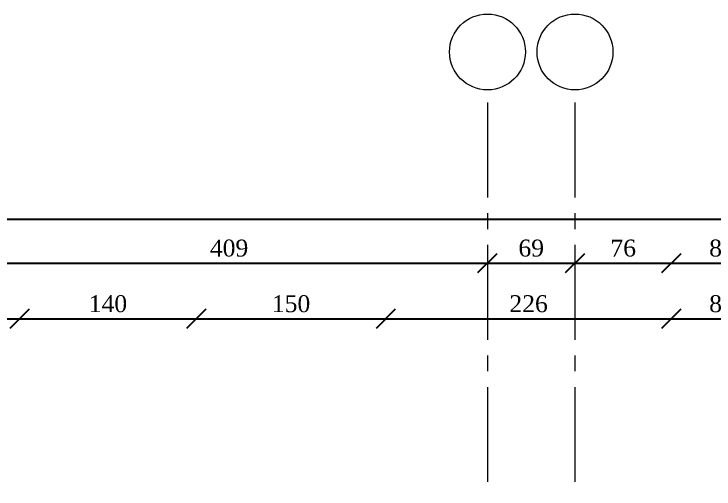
# Model space of a CAD drawing. Header units: millimetres. Extents: x 1373 to 40779, y 1939 to 6439.
# Drawn here: x 15080 to 15633, y 5071 to 5446 of the extents above; entities that cross this region are included whole.
import ezdxf

# ---------------------------------------------------------------- set-up
doc = ezdxf.new("R2010")
doc.units = ezdxf.units.MM
doc.linetypes.add('IMPORT-CENTER2', pattern=[112.5, 75, -12.5, 12.5, -12.5])
for name, color, linetype, lineweight in [('A-ANNO-DIMS', 211, 'Continuous', 18), ('S-GRID', 252, 'IMPORT-CENTER2', 5), ('S-GRID-IDEN', 1, 'Continuous', 18)]:
    doc.layers.add(name, color=color, linetype=linetype, lineweight=lineweight)
doc.styles.add('Times New Roman', font='times.ttf', dxfattribs={"height": 13.4})
doc.dimstyles.new('2_0_mm_-_Arial', dxfattribs={"dimscale": 30.48, "dimtxt": 14.029207, "dimasz": 0.492126, "dimexe": 0.328084, "dimexo": 0.625, "dimgap": 0.164042, "dimtad": 1, "dimdec": 0, "dimtxsty": 'Times New Roman', "dimblk1": 'OBLIQUE', "dimblk2": 'OBLIQUE', "dimsah": 1, "dimcen": 2.5, "dimdle": 0.328084, "dimazin": 3, "dimtfac": 1, "dimtix": 1, "dimtmove": 0, "dimatfit": 3, "dimfxl": 0.656168, "dimfxlon": 1, "dimtvp": 1, "dimarcsym": 2})

# ---------------------------------------------------------------- blocks, each defined once
blk = doc.blocks.new('Grid - 3_0mm mit Kreis-1799268-1_ NORMAL KAT')
at = {"layer": 'S-GRID-IDEN'}
blk.add_circle((0, 0), 0.3, dxfattribs=at)
blk = doc.blocks.new('_Oblique')
at = {"color": 0, "linetype": 'ByBlock', "lineweight": -2}
blk.add_line((-0.5, -0.5), (0.5, 0.5), dxfattribs=at)
blk = doc.blocks.new('*D17897')
at = {"layer": 'A-ANNO-DIMS', "color": 0, "lineweight": -2, "transparency": 16777216}
blk.add_line((15035.42, 5249.43), (15464.18, 5249.43), dxfattribs=at)
at = {"layer": 'Defpoints', "color": 0, "transparency": 16777216}
for p in [(15045.42, 5269.43), (15454.18, 5269.43), (15454.18, 5249.43)]:
    blk.add_point(p, dxfattribs=at)
at = {"layer": 'A-ANNO-DIMS', "color": 0, "lineweight": -2, "transparency": 16777216, "xscale": 15, "yscale": 15, "zscale": 15, "rotation": 180}
blk.add_blockref('_Oblique', (15045.42, 5249.43), dxfattribs=at)
at = {"layer": 'A-ANNO-DIMS', "color": 0, "lineweight": -2, "transparency": 16777216, "xscale": 15, "yscale": 15, "zscale": 15}
blk.add_blockref('_Oblique', (15454.18, 5249.43), dxfattribs=at)
at = {"layer": 'A-ANNO-DIMS', "color": 0, "transparency": 16777216, "insert": (15249.8, 5261.27), "char_height": 13.4, "width": 24.2866, "attachment_point": 5, "style": 'Times New Roman'}
blk.add_mtext('\\A1;409', dxfattribs=at)
blk = doc.blocks.new('*D17898')
at = {"layer": 'A-ANNO-DIMS', "color": 0, "lineweight": -2, "transparency": 16777216}
blk.add_line((15444.18, 5249.43), (15533.4, 5249.43), dxfattribs=at)
at = {"layer": 'Defpoints', "color": 0, "transparency": 16777216}
for p in [(15454.18, 5269.43), (15523.4, 5269.43), (15523.4, 5249.43)]:
    blk.add_point(p, dxfattribs=at)
at = {"layer": 'A-ANNO-DIMS', "color": 0, "lineweight": -2, "transparency": 16777216, "xscale": 15, "yscale": 15, "zscale": 15, "rotation": 180}
blk.add_blockref('_Oblique', (15454.18, 5249.43), dxfattribs=at)
at = {"layer": 'A-ANNO-DIMS', "color": 0, "lineweight": -2, "transparency": 16777216, "xscale": 15, "yscale": 15, "zscale": 15}
blk.add_blockref('_Oblique', (15523.4, 5249.43), dxfattribs=at)
at = {"layer": 'A-ANNO-DIMS', "color": 0, "transparency": 16777216, "insert": (15488.79, 5261.27), "char_height": 13.4, "width": 36.4299, "attachment_point": 5, "style": 'Times New Roman'}
blk.add_mtext('\\A1;69', dxfattribs=at)
blk = doc.blocks.new('*D17899')
at = {"layer": 'A-ANNO-DIMS', "color": 0, "lineweight": -2, "transparency": 16777216}
blk.add_line((15513.4, 5249.43), (15609.66, 5249.43), dxfattribs=at)
at = {"layer": 'Defpoints', "color": 0, "transparency": 16777216}
for p in [(15523.4, 5269.43), (15599.66, 5249.43), (15599.66, 5229.43)]:
    blk.add_point(p, dxfattribs=at)
at = {"layer": 'A-ANNO-DIMS', "color": 0, "lineweight": -2, "transparency": 16777216, "xscale": 15, "yscale": 15, "zscale": 15, "rotation": 180}
blk.add_blockref('_Oblique', (15523.4, 5249.43), dxfattribs=at)
at = {"layer": 'A-ANNO-DIMS', "color": 0, "lineweight": -2, "transparency": 16777216, "xscale": 15, "yscale": 15, "zscale": 15}
blk.add_blockref('_Oblique', (15599.66, 5249.43), dxfattribs=at)
at = {"layer": 'A-ANNO-DIMS', "color": 0, "transparency": 16777216, "insert": (15561.53, 5261.27), "char_height": 13.4, "width": 24.2866, "attachment_point": 5, "style": 'Times New Roman'}
blk.add_mtext('\\A1;76', dxfattribs=at)
blk = doc.blocks.new('*D17900')
at = {"layer": 'A-ANNO-DIMS', "color": 0, "lineweight": -2, "transparency": 16777216}
for p, q in [((15679.66, 5231.34), (15679.66, 5259.43)), ((15589.66, 5249.43), (15689.66, 5249.43))]:
    blk.add_line(p, q, dxfattribs=at)
at = {"layer": 'Defpoints', "color": 0, "transparency": 16777216}
for p in [(15679.66, 5249.43), (15599.66, 5229.43), (15679.66, 5229.43)]:
    blk.add_point(p, dxfattribs=at)
at = {"layer": 'A-ANNO-DIMS', "color": 0, "lineweight": -2, "transparency": 16777216, "xscale": 15, "yscale": 15, "zscale": 15, "rotation": 180}
blk.add_blockref('_Oblique', (15599.66, 5249.43), dxfattribs=at)
at = {"layer": 'A-ANNO-DIMS', "color": 0, "lineweight": -2, "transparency": 16777216, "xscale": 15, "yscale": 15, "zscale": 15}
blk.add_blockref('_Oblique', (15679.66, 5249.43), dxfattribs=at)
at = {"layer": 'A-ANNO-DIMS', "color": 0, "transparency": 16777216, "insert": (15639.66, 5261.25), "char_height": 13.4, "width": 36.4299, "attachment_point": 5, "style": 'Times New Roman'}
blk.add_mtext('\\A1;80', dxfattribs=at)
blk = doc.blocks.new('*D17901')
at = {"layer": 'A-ANNO-DIMS', "color": 0, "lineweight": -2, "transparency": 16777216}
for p, q in [((13305.71, 5266.23), (13305.71, 5294.32)), ((13295.71, 5284.32), (15689.66, 5284.32))]:
    blk.add_line(p, q, dxfattribs=at)
at = {"layer": 'Defpoints', "color": 0, "transparency": 16777216}
for p in [(15679.66, 5284.32), (13305.71, 5264.32), (15679.66, 5264.32)]:
    blk.add_point(p, dxfattribs=at)
at = {"layer": 'A-ANNO-DIMS', "color": 0, "lineweight": -2, "transparency": 16777216, "xscale": 15, "yscale": 15, "zscale": 15, "rotation": 180}
blk.add_blockref('_Oblique', (13305.71, 5284.32), dxfattribs=at)
at = {"layer": 'A-ANNO-DIMS', "color": 0, "lineweight": -2, "transparency": 16777216, "xscale": 15, "yscale": 15, "zscale": 15}
blk.add_blockref('_Oblique', (15679.66, 5284.32), dxfattribs=at)
at = {"layer": 'A-ANNO-DIMS', "color": 0, "transparency": 16777216, "insert": (14492.68, 5296.16), "char_height": 13.4, "width": 24.2866, "attachment_point": 5, "style": 'Times New Roman'}
blk.add_mtext('\\A1;2374', dxfattribs=at)
blk = doc.blocks.new('*D17911')
at = {"layer": 'A-ANNO-DIMS', "color": 0, "lineweight": -2, "transparency": 16777216}
blk.add_line((14924.2, 5205.47), (15094.06, 5205.47), dxfattribs=at)
at = {"layer": 'Defpoints', "color": 0, "transparency": 16777216}
for p in [(15084.06, 5205.47), (14934.2, 5185.47), (15084.06, 5185.47)]:
    blk.add_point(p, dxfattribs=at)
at = {"layer": 'A-ANNO-DIMS', "color": 0, "lineweight": -2, "transparency": 16777216, "xscale": 15, "yscale": 15, "zscale": 15, "rotation": 180}
blk.add_blockref('_Oblique', (14934.2, 5205.47), dxfattribs=at)
at = {"layer": 'A-ANNO-DIMS', "color": 0, "lineweight": -2, "transparency": 16777216, "xscale": 15, "yscale": 15, "zscale": 15}
blk.add_blockref('_Oblique', (15084.06, 5205.47), dxfattribs=at)
at = {"layer": 'A-ANNO-DIMS', "color": 0, "transparency": 16777216, "insert": (15009.13, 5217.29), "char_height": 13.4, "width": 36.4299, "attachment_point": 5, "style": 'Times New Roman'}
blk.add_mtext('\\A1;150', dxfattribs=at)
blk = doc.blocks.new('*D17912')
at = {"layer": 'A-ANNO-DIMS', "color": 0, "lineweight": -2, "transparency": 16777216}
blk.add_line((15074.06, 5205.47), (15233.92, 5205.47), dxfattribs=at)
at = {"layer": 'Defpoints', "color": 0, "transparency": 16777216}
for p in [(15223.92, 5205.47), (15084.06, 5185.47), (15223.92, 5185.47)]:
    blk.add_point(p, dxfattribs=at)
at = {"layer": 'A-ANNO-DIMS', "color": 0, "lineweight": -2, "transparency": 16777216, "xscale": 15, "yscale": 15, "zscale": 15, "rotation": 180}
blk.add_blockref('_Oblique', (15084.06, 5205.47), dxfattribs=at)
at = {"layer": 'A-ANNO-DIMS', "color": 0, "lineweight": -2, "transparency": 16777216, "xscale": 15, "yscale": 15, "zscale": 15}
blk.add_blockref('_Oblique', (15223.92, 5205.47), dxfattribs=at)
at = {"layer": 'A-ANNO-DIMS', "color": 0, "transparency": 16777216, "insert": (15153.99, 5217.29), "char_height": 13.4, "width": 24.2866, "attachment_point": 5, "style": 'Times New Roman'}
blk.add_mtext('\\A1;140', dxfattribs=at)
blk = doc.blocks.new('*D17913')
at = {"layer": 'A-ANNO-DIMS', "color": 0, "lineweight": -2, "transparency": 16777216}
blk.add_line((15213.92, 5205.47), (15383.78, 5205.47), dxfattribs=at)
at = {"layer": 'Defpoints', "color": 0, "transparency": 16777216}
for p in [(15373.78, 5205.47), (15223.92, 5185.47), (15373.78, 5185.47)]:
    blk.add_point(p, dxfattribs=at)
at = {"layer": 'A-ANNO-DIMS', "color": 0, "lineweight": -2, "transparency": 16777216, "xscale": 15, "yscale": 15, "zscale": 15, "rotation": 180}
blk.add_blockref('_Oblique', (15223.92, 5205.47), dxfattribs=at)
at = {"layer": 'A-ANNO-DIMS', "color": 0, "lineweight": -2, "transparency": 16777216, "xscale": 15, "yscale": 15, "zscale": 15}
blk.add_blockref('_Oblique', (15373.78, 5205.47), dxfattribs=at)
at = {"layer": 'A-ANNO-DIMS', "color": 0, "transparency": 16777216, "insert": (15298.85, 5217.29), "char_height": 13.4, "width": 36.4299, "attachment_point": 5, "style": 'Times New Roman'}
blk.add_mtext('\\A1;150', dxfattribs=at)
blk = doc.blocks.new('*D17914')
at = {"layer": 'A-ANNO-DIMS', "color": 0, "lineweight": -2, "transparency": 16777216}
blk.add_line((15363.78, 5205.47), (15609.66, 5205.47), dxfattribs=at)
at = {"layer": 'Defpoints', "color": 0, "transparency": 16777216}
for p in [(15599.66, 5205.47), (15373.78, 5185.47), (15599.66, 5185.47)]:
    blk.add_point(p, dxfattribs=at)
at = {"layer": 'A-ANNO-DIMS', "color": 0, "lineweight": -2, "transparency": 16777216, "xscale": 15, "yscale": 15, "zscale": 15, "rotation": 180}
blk.add_blockref('_Oblique', (15373.78, 5205.47), dxfattribs=at)
at = {"layer": 'A-ANNO-DIMS', "color": 0, "lineweight": -2, "transparency": 16777216, "xscale": 15, "yscale": 15, "zscale": 15}
blk.add_blockref('_Oblique', (15599.66, 5205.47), dxfattribs=at)
at = {"layer": 'A-ANNO-DIMS', "color": 0, "transparency": 16777216, "insert": (15486.72, 5217.29), "char_height": 13.4, "width": 24.2866, "attachment_point": 5, "style": 'Times New Roman'}
blk.add_mtext('\\A1;226', dxfattribs=at)
blk = doc.blocks.new('*D17915')
at = {"layer": 'A-ANNO-DIMS', "color": 0, "lineweight": -2, "transparency": 16777216}
for p, q in [((15679.66, 5187.38), (15679.66, 5215.47)), ((15589.66, 5205.47), (15689.66, 5205.47))]:
    blk.add_line(p, q, dxfattribs=at)
at = {"layer": 'Defpoints', "color": 0, "transparency": 16777216}
for p in [(15679.66, 5205.47), (15599.66, 5185.47), (15679.66, 5185.47)]:
    blk.add_point(p, dxfattribs=at)
at = {"layer": 'A-ANNO-DIMS', "color": 0, "lineweight": -2, "transparency": 16777216, "xscale": 15, "yscale": 15, "zscale": 15, "rotation": 180}
blk.add_blockref('_Oblique', (15599.66, 5205.47), dxfattribs=at)
at = {"layer": 'A-ANNO-DIMS', "color": 0, "lineweight": -2, "transparency": 16777216, "xscale": 15, "yscale": 15, "zscale": 15}
blk.add_blockref('_Oblique', (15679.66, 5205.47), dxfattribs=at)
at = {"layer": 'A-ANNO-DIMS', "color": 0, "transparency": 16777216, "insert": (15639.66, 5217.29), "char_height": 13.4, "width": 24.2866, "attachment_point": 5, "style": 'Times New Roman'}
blk.add_mtext('\\A1;80', dxfattribs=at)

msp = doc.modelspace()

# ---------------------------------------------------------------- linework, layer by layer
at = {"layer": 'S-GRID', "lineweight": 18}
for p, q in [((15454.18, 5376.43), (15454.18, 2926.07)), ((15523.4, 5376.43), (15523.4, 2926.07))]:
    msp.add_line(p, q, dxfattribs=at)

# ---------------------------------------------------------------- block references
at = {"layer": 'S-GRID-IDEN', "xscale": 99.99999999999993, "yscale": 99.99999999999993, "zscale": 99.99999999999993, "rotation": 180}
for p in [(15454.18, 5416.43), (15523.4, 5416.43)]:
    msp.add_blockref('Grid - 3_0mm mit Kreis-1799268-1_ NORMAL KAT', p, dxfattribs=at)

# ---------------------------------------------------------------- dimensions: what is measured, and where the dimension line sits
at = {"layer": 'A-ANNO-DIMS'}
for base, p1, p2, override, picture, middle in [((15679.66, 5284.32), (13305.71, 5264.32), (15679.66, 5264.32), {"dimse1": 0, "dimse2": 1, "dimfxl": 2373.952709}, '*D17901', (14492.68, 5296.16)), ((15454.18, 5249.43), (15045.42, 5269.43), (15454.18, 5269.43), {"dimse1": 1, "dimse2": 1, "dimfxl": 408.759004}, '*D17897', (15249.8, 5261.27)), ((15523.4, 5249.43), (15454.18, 5269.43), (15523.4, 5269.43), {"dimse1": 1, "dimse2": 1, "dimfxl": 69.219772}, '*D17898', (15488.79, 5261.27)), ((15599.66, 5249.43), (15523.4, 5269.43), (15599.66, 5229.43), {"dimse1": 1, "dimse2": 1, "dimfxl": 86.116151}, '*D17899', (15561.53, 5261.27)), ((15679.66, 5249.43), (15599.66, 5229.43), (15679.66, 5229.43), {"dimse1": 1, "dimse2": 0, "dimfxl": 79.997838}, '*D17900', (15639.66, 5261.25)), ((15084.06, 5205.47), (14934.2, 5185.47), (15084.06, 5185.47), {"dimse1": 1, "dimse2": 1, "dimfxl": 149.858167}, '*D17911', (15009.13, 5217.29)), ((15223.92, 5205.47), (15084.06, 5185.47), (15223.92, 5185.47), {"dimse1": 1, "dimse2": 1, "dimfxl": 139.867622}, '*D17912', (15153.99, 5217.29)), ((15373.78, 5205.47), (15223.92, 5185.47), (15373.78, 5185.47), {"dimse1": 1, "dimse2": 1, "dimfxl": 149.858167}, '*D17913', (15298.85, 5217.29)), ((15599.66, 5205.47), (15373.78, 5185.47), (15599.66, 5185.47), {"dimse1": 1, "dimse2": 1, "dimfxl": 225.881228}, '*D17914', (15486.72, 5217.29)), ((15679.66, 5205.47), (15599.66, 5185.47), (15679.66, 5185.47), {"dimse1": 1, "dimse2": 0, "dimfxl": 79.997838}, '*D17915', (15639.66, 5217.29))]:
    dim = msp.add_linear_dim(base=base, p1=p1, p2=p2, dimstyle='2_0_mm_-_Arial', override=override, dxfattribs=at)
    dim.commit()
    dim.dimension.update_dxf_attribs({"geometry": picture, "text_midpoint": middle})

doc.saveas('drawing.dxf')
